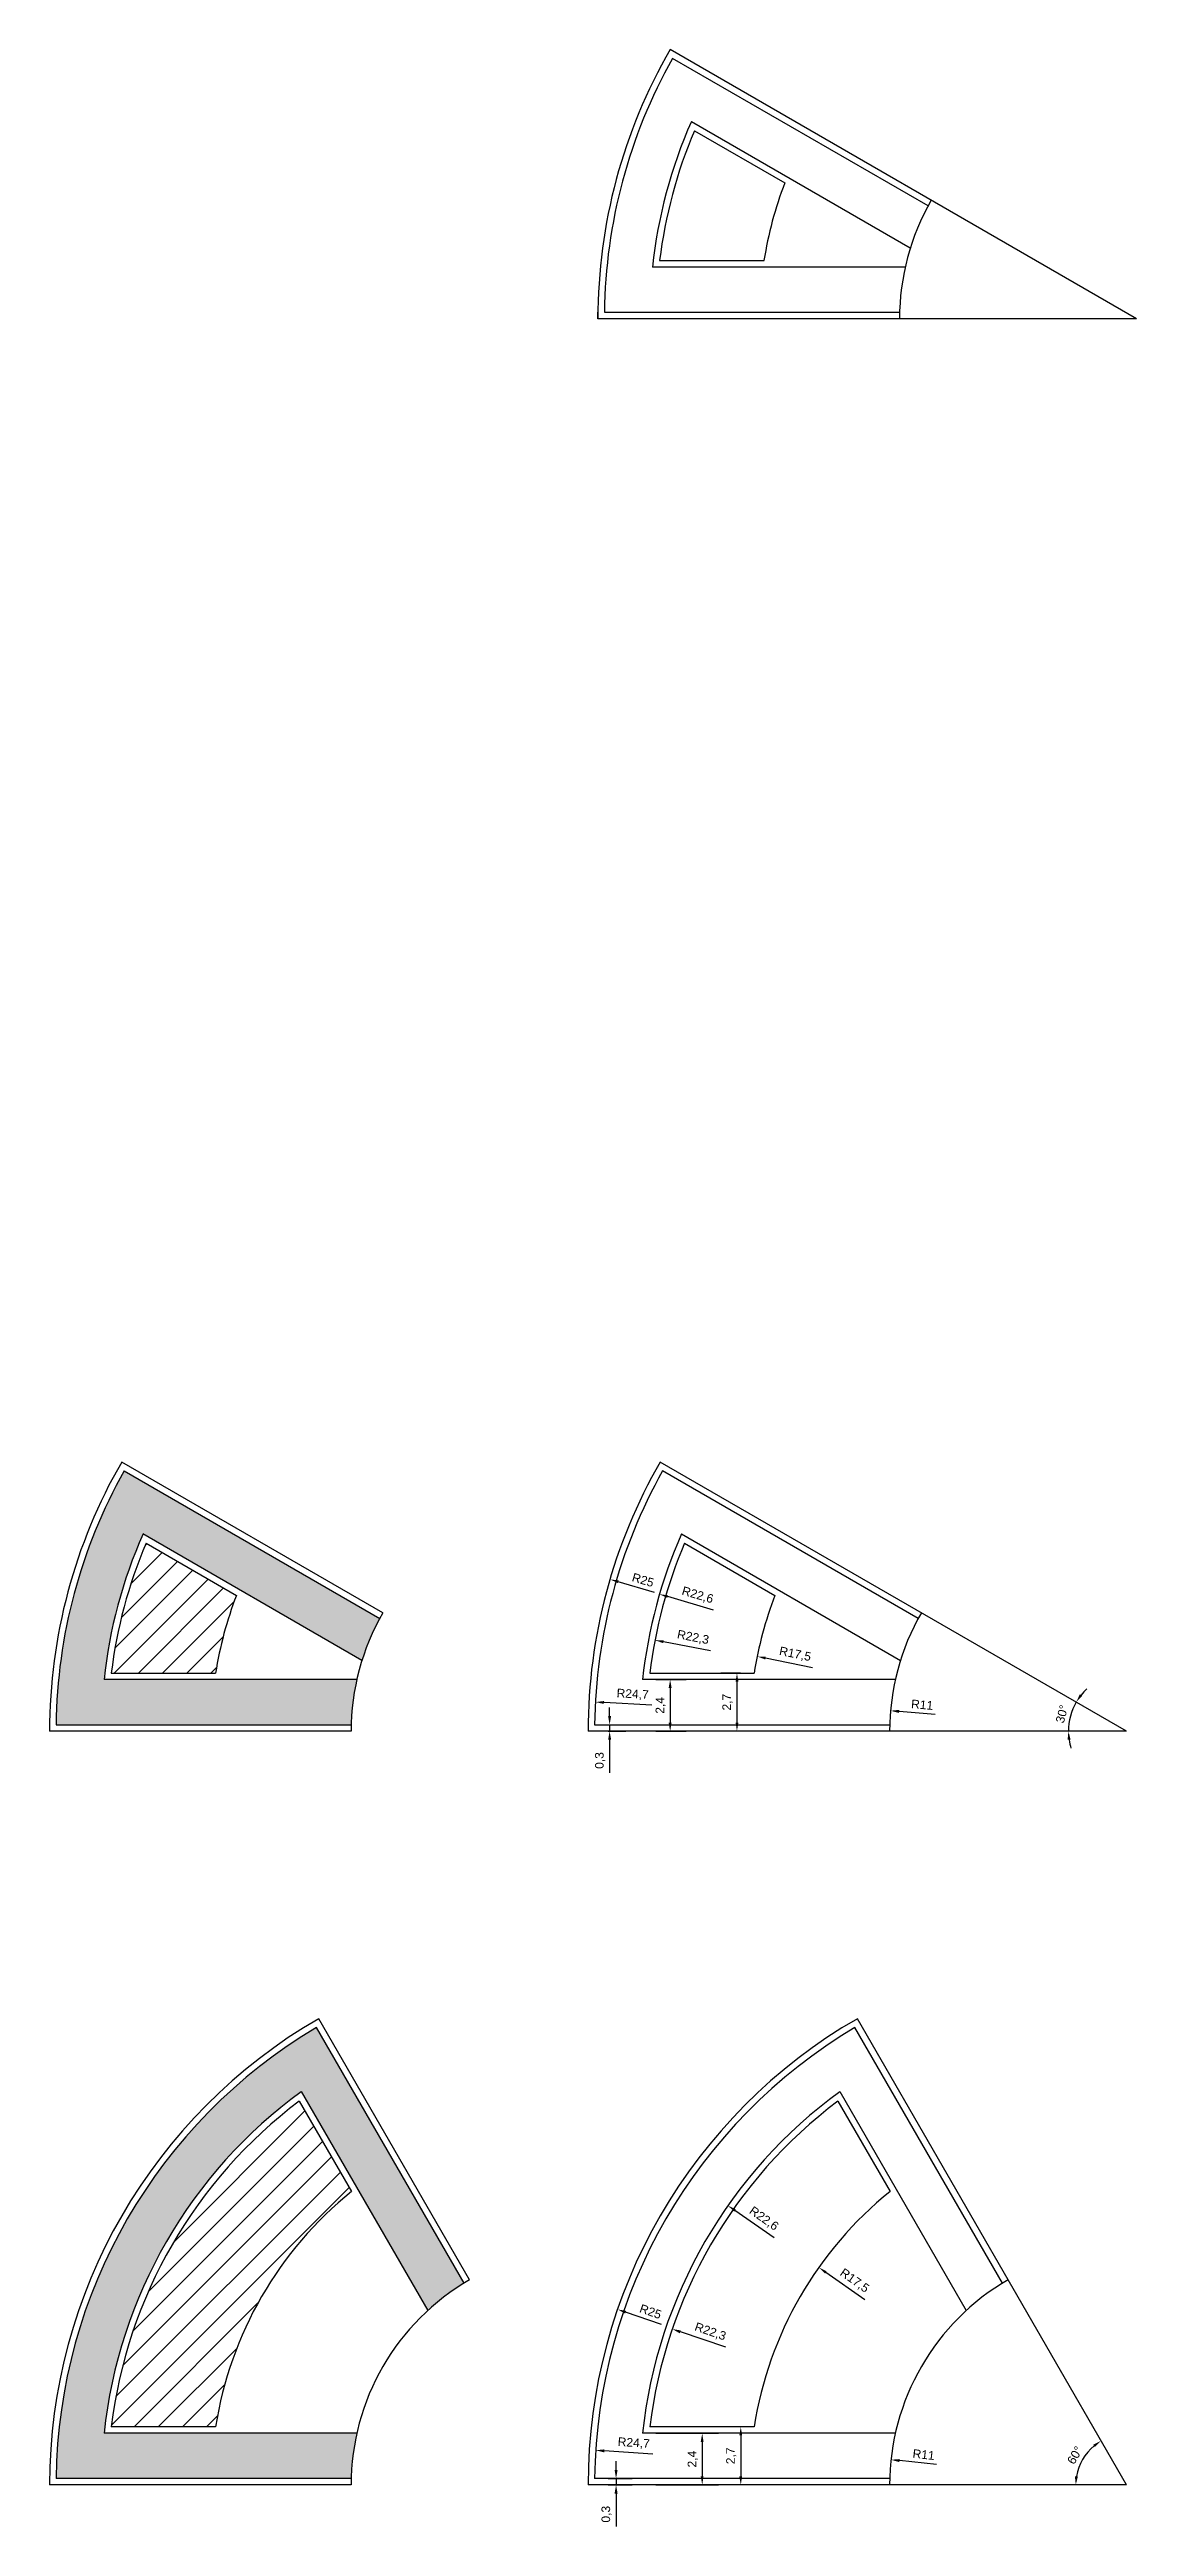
# Model space of a CAD drawing. Header units: millimetres. Extents: x 25 to 75, y 13 to 128.
import ezdxf

# ---------------------------------------------------------------- set-up
doc = ezdxf.new("R2010")
doc.units = ezdxf.units.MM
doc.styles.get("Standard").update_dxf_attribs({"font": 'arial.ttf'})
doc.dimstyles.new('ISO-25', dxfattribs={"dimtxt": 0.4, "dimasz": 0.4, "dimexe": 0.75, "dimexo": 0.625, "dimgap": 0.2, "dimtad": 1, "dimtxsty": 'Standard', "dimcen": 1.5, "dimadec": 0, "dimazin": 0, "dimtfac": 1, "dimtmove": 0, "dimatfit": 3, "dimfxl": 1, "dimarcsym": 0})

# ---------------------------------------------------------------- blocks, each defined once
blk = doc.blocks.new('*D43')
at = {"color": 0, "lineweight": -2, "transparency": 16777216}
blk.add_line((66.11, 50.77), (64.44, 50.92), dxfattribs=at)
at = {"color": 0, "transparency": 16777216}
blk.add_solid([(64.45, 50.99), (64.43, 50.85), (64.04, 50.95)], dxfattribs=at)
at = {"layer": 'Defpoints', "color": 0, "transparency": 16777216}
for p in [(64.04, 50.95), (75, 50)]:
    blk.add_point(p, dxfattribs=at)
at = {"color": 0, "transparency": 16777216, "insert": (65.51, 51.23), "char_height": 0.4, "attachment_point": 5, "rotation": 355.023}
blk.add_mtext('R11', dxfattribs=at)
blk = doc.blocks.new('*D44')
at = {"color": 0, "lineweight": -2, "transparency": 16777216}
blk.add_line((60.42, 52.95), (58.24, 53.39), dxfattribs=at)
at = {"color": 0, "transparency": 16777216}
blk.add_solid([(58.25, 53.46), (58.23, 53.33), (57.85, 53.47)], dxfattribs=at)
at = {"layer": 'Defpoints', "color": 0, "transparency": 16777216}
for p in [(57.85, 53.47), (75, 50)]:
    blk.add_point(p, dxfattribs=at)
at = {"color": 0, "transparency": 16777216, "insert": (59.61, 53.56), "char_height": 0.4, "attachment_point": 5, "rotation": 348.5598}
blk.add_mtext('R17,5', dxfattribs=at)
blk = doc.blocks.new('*D45')
at = {"color": 0, "lineweight": -2, "transparency": 16777216}
blk.add_line((55.68, 53.73), (53.5, 54.15), dxfattribs=at)
at = {"color": 0, "transparency": 16777216}
blk.add_solid([(53.51, 54.22), (53.48, 54.09), (53.1, 54.23)], dxfattribs=at)
at = {"layer": 'Defpoints', "color": 0, "transparency": 16777216}
for p in [(53.1, 54.23), (75, 50)]:
    blk.add_point(p, dxfattribs=at)
at = {"color": 0, "transparency": 16777216, "insert": (54.87, 54.34), "char_height": 0.4, "attachment_point": 5, "rotation": 349.0712}
blk.add_mtext('R22,3', dxfattribs=at)
blk = doc.blocks.new('*D46')
at = {"color": 0, "lineweight": -2, "transparency": 16777216}
blk.add_line((52.96, 51.21), (50.74, 51.33), dxfattribs=at)
at = {"color": 0, "transparency": 16777216}
blk.add_solid([(50.74, 51.4), (50.73, 51.27), (50.34, 51.35)], dxfattribs=at)
at = {"layer": 'Defpoints', "color": 0, "transparency": 16777216}
for p in [(50.34, 51.35), (75, 50)]:
    blk.add_point(p, dxfattribs=at)
at = {"color": 0, "transparency": 16777216, "insert": (52.07, 51.7), "char_height": 0.4, "attachment_point": 5, "rotation": 356.8576}
blk.add_mtext('R24,7', dxfattribs=at)
blk = doc.blocks.new('*D47')
at = {"color": 0, "lineweight": -2, "transparency": 16777216}
blk.add_line((55.83, 55.62), (53.7, 56.25), dxfattribs=at)
at = {"color": 0, "transparency": 16777216}
blk.add_solid([(53.72, 56.31), (53.68, 56.19), (53.31, 56.36)], dxfattribs=at)
at = {"layer": 'Defpoints', "color": 0, "transparency": 16777216}
for p in [(53.31, 56.36), (75, 50)]:
    blk.add_point(p, dxfattribs=at)
at = {"color": 0, "transparency": 16777216, "insert": (55.08, 56.3), "char_height": 0.4, "attachment_point": 5, "rotation": 343.6471}
blk.add_mtext('R22,6', dxfattribs=at)
blk = doc.blocks.new('*D48')
at = {"color": 0, "lineweight": -2, "transparency": 16777216}
for p, q in [((53.15, 52.4), (54.56, 52.4)), ((53.81, 52), (53.81, 50.4)), ((53.15, 50), (54.56, 50))]:
    blk.add_line(p, q, dxfattribs=at)
at = {"color": 0, "transparency": 16777216}
for points in [[(53.74, 52), (53.88, 52), (53.81, 52.4)], [(53.74, 50.4), (53.88, 50.4), (53.81, 50)]]:
    blk.add_solid(points, dxfattribs=at)
at = {"layer": 'Defpoints', "color": 0, "transparency": 16777216}
for p in [(52.53, 52.4), (52.53, 50), (53.81, 50)]:
    blk.add_point(p, dxfattribs=at)
at = {"color": 0, "transparency": 16777216, "insert": (53.37, 51.2), "char_height": 0.4, "attachment_point": 5, "rotation": 90}
blk.add_mtext('2,4', dxfattribs=at)
blk = doc.blocks.new('*D49')
at = {"color": 0, "lineweight": -2, "transparency": 16777216}
for p, q in [((57.08, 52.7), (56.16, 52.7)), ((56.91, 52.3), (56.91, 50.4)), ((57.08, 50), (56.16, 50))]:
    blk.add_line(p, q, dxfattribs=at)
at = {"color": 0, "transparency": 16777216}
for points in [[(56.85, 52.3), (56.98, 52.3), (56.91, 52.7)], [(56.85, 50.4), (56.98, 50.4), (56.91, 50)]]:
    blk.add_solid(points, dxfattribs=at)
at = {"layer": 'Defpoints', "color": 0, "transparency": 16777216}
for p in [(57.71, 52.7), (56.91, 50), (57.71, 50)]:
    blk.add_point(p, dxfattribs=at)
at = {"color": 0, "transparency": 16777216, "insert": (56.47, 51.35), "char_height": 0.4, "attachment_point": 5, "rotation": 90}
blk.add_mtext('2,7', dxfattribs=at)
blk = doc.blocks.new('*D50')
at = {"color": 0, "lineweight": -2, "transparency": 16777216}
for p, q in [((51, 50.7), (51, 51.1)), ((50.93, 50.3), (51.75, 50.3)), ((50.93, 50), (51.75, 50)), ((51, 50.3), (51, 50)), ((51, 49.6), (51, 48.07))]:
    blk.add_line(p, q, dxfattribs=at)
at = {"color": 0, "transparency": 16777216}
for points in [[(50.93, 50.7), (51.07, 50.7), (51, 50.3)], [(50.93, 49.6), (51.07, 49.6), (51, 50)]]:
    blk.add_solid(points, dxfattribs=at)
at = {"layer": 'Defpoints', "color": 0, "transparency": 16777216}
for p in [(50.3, 50.3), (50.3, 50), (51, 50)]:
    blk.add_point(p, dxfattribs=at)
at = {"color": 0, "transparency": 16777216, "insert": (50.56, 48.64), "char_height": 0.4, "attachment_point": 5, "rotation": 90}
blk.add_mtext('0,3', dxfattribs=at)
blk = doc.blocks.new('*D51')
at = {"color": 0, "lineweight": -2, "transparency": 16777216}
for start, end in [(133.0131, 141.5066), (150, 180), (188.4934, 196.9869)]:
    blk.add_arc((75, 50), 2.7, start, end, dxfattribs=at)
at = {"color": 0, "transparency": 16777216}
for points in [[(72.94, 51.64), (72.83, 51.72), (72.66, 51.35)], [(72.26, 49.6), (72.4, 49.61), (72.3, 50)]]:
    blk.add_solid(points, dxfattribs=at)
at = {"layer": 'Defpoints', "color": 0, "transparency": 16777216}
for p in [(53.35, 62.5), (72.46, 50.92), (50, 50), (75, 50), (75, 50)]:
    blk.add_point(p, dxfattribs=at)
at = {"color": 0, "transparency": 16777216, "insert": (72, 50.8), "char_height": 0.4, "attachment_point": 5, "rotation": 75}
blk.add_mtext('30°', dxfattribs=at)
blk = doc.blocks.new('*D52')
at = {"color": 0, "lineweight": -2, "transparency": 16777216}
blk.add_line((53.09, 56.44), (51.4, 56.94), dxfattribs=at)
at = {"color": 0, "transparency": 16777216}
blk.add_solid([(51.42, 57), (51.38, 56.88), (51.02, 57.05)], dxfattribs=at)
at = {"layer": 'Defpoints', "color": 0, "transparency": 16777216}
for p in [(51.02, 57.05), (75, 50)]:
    blk.add_point(p, dxfattribs=at)
at = {"color": 0, "transparency": 16777216, "insert": (52.55, 57.02), "char_height": 0.4, "attachment_point": 5, "rotation": 343.6112}
blk.add_mtext('R25', dxfattribs=at)
blk = doc.blocks.new('*D54')
at = {"color": 0, "lineweight": -2, "transparency": 16777216}
blk.add_line((66.17, 15.95), (64.46, 16.13), dxfattribs=at)
at = {"color": 0, "transparency": 16777216}
blk.add_solid([(64.47, 16.2), (64.45, 16.06), (64.06, 16.17)], dxfattribs=at)
at = {"layer": 'Defpoints', "color": 0, "transparency": 16777216}
for p in [(64.06, 16.17), (75, 15)]:
    blk.add_point(p, dxfattribs=at)
at = {"color": 0, "transparency": 16777216, "insert": (65.58, 16.41), "char_height": 0.4, "attachment_point": 5, "rotation": 353.8873}
blk.add_mtext('R11', dxfattribs=at)
blk = doc.blocks.new('*D55')
at = {"color": 0, "lineweight": -2, "transparency": 16777216}
blk.add_line((62.85, 23.59), (61.04, 24.87), dxfattribs=at)
at = {"color": 0, "transparency": 16777216}
blk.add_solid([(61.07, 24.92), (61, 24.82), (60.71, 25.1)], dxfattribs=at)
at = {"layer": 'Defpoints', "color": 0, "transparency": 16777216}
for p in [(60.71, 25.1), (75, 15)]:
    blk.add_point(p, dxfattribs=at)
at = {"color": 0, "transparency": 16777216, "insert": (62.36, 24.47), "char_height": 0.4, "attachment_point": 5, "rotation": 324.7482}
blk.add_mtext('R17,5', dxfattribs=at)
blk = doc.blocks.new('*D56')
at = {"color": 0, "lineweight": -2, "transparency": 16777216}
blk.add_line((56.39, 21.39), (54.29, 22.11), dxfattribs=at)
at = {"color": 0, "transparency": 16777216}
blk.add_solid([(54.31, 22.17), (54.26, 22.04), (53.91, 22.24)], dxfattribs=at)
at = {"layer": 'Defpoints', "color": 0, "transparency": 16777216}
for p in [(53.91, 22.24), (75, 15)]:
    blk.add_point(p, dxfattribs=at)
at = {"color": 0, "transparency": 16777216, "insert": (55.67, 22.1), "char_height": 0.4, "attachment_point": 5, "rotation": 341.0646}
blk.add_mtext('R22,3', dxfattribs=at)
blk = doc.blocks.new('*D57')
at = {"color": 0, "lineweight": -2, "transparency": 16777216}
blk.add_line((58.64, 26.47), (56.82, 27.74), dxfattribs=at)
at = {"color": 0, "transparency": 16777216}
blk.add_solid([(56.86, 27.8), (56.78, 27.69), (56.49, 27.97)], dxfattribs=at)
at = {"layer": 'Defpoints', "color": 0, "transparency": 16777216}
for p in [(56.49, 27.97), (75, 15)]:
    blk.add_point(p, dxfattribs=at)
at = {"color": 0, "transparency": 16777216, "insert": (58.15, 27.35), "char_height": 0.4, "attachment_point": 5, "rotation": 324.9706}
blk.add_mtext('R22,6', dxfattribs=at)
blk = doc.blocks.new('*D58')
at = {"color": 0, "lineweight": -2, "transparency": 16777216}
blk.add_line((53, 16.43), (50.75, 16.58), dxfattribs=at)
at = {"color": 0, "transparency": 16777216}
blk.add_solid([(50.76, 16.65), (50.75, 16.51), (50.35, 16.61)], dxfattribs=at)
at = {"layer": 'Defpoints', "color": 0, "transparency": 16777216}
for p in [(50.35, 16.61), (75, 15)]:
    blk.add_point(p, dxfattribs=at)
at = {"color": 0, "transparency": 16777216, "insert": (52.12, 16.93), "char_height": 0.4, "attachment_point": 5, "rotation": 356.2713}
blk.add_mtext('R24,7', dxfattribs=at)
blk = doc.blocks.new('*D59')
at = {"color": 0, "lineweight": -2, "transparency": 16777216}
blk.add_line((53.41, 22.45), (51.74, 23.02), dxfattribs=at)
at = {"color": 0, "transparency": 16777216}
blk.add_solid([(51.77, 23.08), (51.72, 22.96), (51.37, 23.15)], dxfattribs=at)
at = {"layer": 'Defpoints', "color": 0, "transparency": 16777216}
for p in [(51.37, 23.15), (75, 15)]:
    blk.add_point(p, dxfattribs=at)
at = {"color": 0, "transparency": 16777216, "insert": (52.9, 23.05), "char_height": 0.4, "attachment_point": 5, "rotation": 340.9696}
blk.add_mtext('R25', dxfattribs=at)
blk = doc.blocks.new('*D60')
at = {"color": 0, "lineweight": -2, "transparency": 16777216}
blk.add_arc((75, 15), 2.36, 129.7082, 170.2918, dxfattribs=at)
at = {"color": 0, "transparency": 16777216}
for points in [[(73.45, 16.87), (73.53, 16.76), (73.82, 17.05)], [(72.74, 15.39), (72.6, 15.4), (72.64, 15)]]:
    blk.add_solid(points, dxfattribs=at)
at = {"layer": 'Defpoints', "color": 0, "transparency": 16777216}
for p in [(62.5, 36.65), (73.19, 16.52), (50, 15), (75, 15), (75, 15)]:
    blk.add_point(p, dxfattribs=at)
at = {"color": 0, "transparency": 16777216, "insert": (72.6, 16.38), "char_height": 0.4, "attachment_point": 5, "rotation": 60}
blk.add_mtext('60°', dxfattribs=at)
blk = doc.blocks.new('*D61')
at = {"color": 0, "lineweight": -2, "transparency": 16777216}
for p, q in [((57.08, 17.7), (56.34, 17.7)), ((57.09, 17.3), (57.09, 15.4)), ((57.08, 15), (56.34, 15))]:
    blk.add_line(p, q, dxfattribs=at)
at = {"color": 0, "transparency": 16777216}
for points in [[(57.02, 17.3), (57.15, 17.3), (57.09, 17.7)], [(57.02, 15.4), (57.15, 15.4), (57.09, 15)]]:
    blk.add_solid(points, dxfattribs=at)
at = {"layer": 'Defpoints', "color": 0, "transparency": 16777216}
for p in [(57.71, 17.7), (57.09, 15), (57.71, 15)]:
    blk.add_point(p, dxfattribs=at)
at = {"color": 0, "transparency": 16777216, "insert": (56.65, 16.35), "char_height": 0.4, "attachment_point": 5, "rotation": 90}
blk.add_mtext('2,7', dxfattribs=at)
blk = doc.blocks.new('*D62')
at = {"color": 0, "lineweight": -2, "transparency": 16777216}
for p, q in [((53.15, 17.4), (56.05, 17.4)), ((55.3, 17), (55.3, 15.4)), ((53.15, 15), (56.05, 15))]:
    blk.add_line(p, q, dxfattribs=at)
at = {"color": 0, "transparency": 16777216}
for points in [[(55.23, 17), (55.36, 17), (55.3, 17.4)], [(55.23, 15.4), (55.36, 15.4), (55.3, 15)]]:
    blk.add_solid(points, dxfattribs=at)
at = {"layer": 'Defpoints', "color": 0, "transparency": 16777216}
for p in [(52.53, 17.4), (52.53, 15), (55.3, 15)]:
    blk.add_point(p, dxfattribs=at)
at = {"color": 0, "transparency": 16777216, "insert": (54.86, 16.2), "char_height": 0.4, "attachment_point": 5, "rotation": 90}
blk.add_mtext('2,4', dxfattribs=at)
blk = doc.blocks.new('*D63')
at = {"color": 0, "lineweight": -2, "transparency": 16777216}
for p, q in [((50.93, 15.3), (52.05, 15.3)), ((50.93, 15), (52.05, 15)), ((51.3, 15.7), (51.3, 16.1)), ((51.3, 15.3), (51.3, 15)), ((51.3, 14.6), (51.3, 13.07))]:
    blk.add_line(p, q, dxfattribs=at)
at = {"color": 0, "transparency": 16777216}
for points in [[(51.23, 15.7), (51.37, 15.7), (51.3, 15.3)], [(51.23, 14.6), (51.37, 14.6), (51.3, 15)]]:
    blk.add_solid(points, dxfattribs=at)
at = {"layer": 'Defpoints', "color": 0, "transparency": 16777216}
for p in [(50.3, 15.3), (50.3, 15), (51.3, 15)]:
    blk.add_point(p, dxfattribs=at)
at = {"color": 0, "transparency": 16777216, "insert": (50.86, 13.64), "char_height": 0.4, "attachment_point": 5, "rotation": 90}
blk.add_mtext('0,3', dxfattribs=at)

msp = doc.modelspace()

# ---------------------------------------------------------------- hatches: boundary and pattern name
h = msp.add_hatch(color=70)
h.dxf.hatch_style = 1
h.paths.add_polyline_path([(29.338, 59.158), (39.503, 53.289, -0.048206), (40.327, 55.238), (28.461, 62.089, 0.1254791), (25.302, 50.3), (39.004, 50.3, -0.048206), (39.265, 52.4), (27.528, 52.4, -0.0778588)])
h = msp.add_hatch()
h.set_pattern_fill('LINE', color=254, scale=0.25, angle=45)
h.paths.add_polyline_path([(39.017, 28.624), (36.594, 32.82, 0.2038684), (27.864, 17.7), (32.71, 17.7, -0.1864642)])
h.paths.add_polyline_path([(33.676, 56.307), (29.48, 58.73, 0.0703283), (27.864, 52.7), (32.71, 52.7, -0.0534984)])
h = msp.add_hatch(color=70)
h.dxf.hatch_style = 1
h.paths.add_polyline_path([(39.265, 17.4), (27.528, 17.4, -0.2116811), (36.685, 33.262), (42.554, 23.097, -0.048206), (44.242, 24.373), (37.391, 36.239, 0.2614506), (25.302, 15.3), (39.004, 15.3, -0.048206)])

# ---------------------------------------------------------------- linework, layer by layer
for p, q in [((53.658, 127.828), (53.657, 127.829)), ((75.457, 115.588), (53.807, 128.088)), ((65.784, 120.827), (53.918, 127.678)), ((54.796, 124.746), (64.96, 118.877)), ((54.937, 124.318), (59.133, 121.895)), ((64.722, 117.988), (52.985, 117.988)), ((53.321, 118.288), (58.167, 118.288)), ((50.457, 115.588), (50.457, 115.888)), ((50.457, 115.888), (50.459, 115.888)), ((75.457, 115.588), (50.457, 115.588)), ((50.759, 115.888), (64.461, 115.888)), ((40.474, 55.5), (28.349, 62.5)), ((53.201, 62.239), (53.199, 62.24)), ((75, 50), (53.349, 62.5)), ((28.459, 62.09), (40.327, 55.238)), ((65.327, 55.238), (53.461, 62.089)), ((39.503, 53.289), (29.338, 59.158)), ((29.48, 58.73), (33.676, 56.307)), ((54.338, 59.158), (64.503, 53.289)), ((54.48, 58.73), (58.676, 56.307)), ((39.265, 52.4), (27.528, 52.4)), ((27.864, 52.7), (32.71, 52.7)), ((64.265, 52.4), (52.528, 52.4)), ((52.864, 52.7), (57.71, 52.7)), ((39, 50), (25, 50)), ((25.3, 50.3), (39.004, 50.3)), ((75, 50), (50, 50)), ((50.302, 50.3), (64.004, 50.3)), ((44.242, 24.373), (37.391, 36.239)), ((44.5, 24.526), (37.5, 36.651)), ((69.242, 24.373), (62.391, 36.239)), ((75, 15), (62.5, 36.651)), ((36.594, 32.82), (39.017, 28.624)), ((36.685, 33.262), (42.554, 23.097)), ((61.594, 32.82), (64.017, 28.624)), ((61.685, 33.262), (67.554, 23.097)), ((39.265, 17.4), (27.528, 17.4)), ((32.71, 17.7), (27.864, 17.7)), ((64.265, 17.4), (52.528, 17.4)), ((57.71, 17.7), (52.864, 17.7)), ((39, 15), (25, 15)), ((39.004, 15.3), (25.302, 15.3)), ((75, 15), (50, 15)), ((64.004, 15.3), (50.302, 15.3))]:
    msp.add_line(p, q)
for centre, radius, start, end in [((75.457, 115.588), 25, 150, 180), ((75.457, 115.588), 24.7, 150.69592, 179.30408), ((75.457, 115.588), 22.6, 156.096, 173.904), ((75.457, 115.588), 22.3, 156.95422, 173.04578), ((75.457, 115.588), 17.5, 158.87537, 171.12463), ((75.457, 115.588), 11, 150, 180), ((50, 50), 25, 150, 180), ((75, 50), 25, 150, 180), ((50, 50), 24.7, 150.69592, 179.30408), ((75, 50), 24.7, 150.69592, 179.30408), ((50, 50), 22.6, 156.096, 173.904), ((50, 50), 22.3, 156.95422, 173.04578), ((75, 50), 22.6, 156.096, 173.904), ((75, 50), 22.3, 156.95422, 173.04578), ((50, 50), 17.5, 158.87537, 171.12463), ((50, 50), 11, 150, 180), ((75, 50), 17.5, 158.87537, 171.12463), ((75, 50), 11, 150, 180), ((50, 15), 25, 120, 180), ((50, 15), 24.7, 120.69592, 179.30408), ((75, 15), 25, 120, 180), ((75, 15), 24.7, 120.69592, 179.30408), ((50, 15), 22.6, 126.096, 173.904), ((50, 15), 22.3, 126.95422, 173.04578), ((75, 15), 22.6, 126.096, 173.904), ((75, 15), 22.3, 126.95422, 173.04578), ((50, 15), 17.5, 128.87537, 171.12463), ((75, 15), 17.5, 128.87537, 171.12463), ((50, 15), 11, 120, 180), ((75, 15), 11, 120, 180)]:
    msp.add_arc(centre, radius, start, end)

# ---------------------------------------------------------------- dimensions: what is measured, and where the dimension line sits
for base, line1, line2, picture, middle in [((72.462, 50.924), ((75, 50), (50, 50)), ((75, 50), (53.349, 62.5)), '*D51', (72.001, 50.804)), ((73.189, 16.519), ((75, 15), (50, 15)), ((75, 15), (62.5, 36.651)), '*D60', (72.603, 16.384))]:
    dim = msp.add_angular_dim_2l(base=base, line1=line1, line2=line2, dimstyle='ISO-25')
    dim.commit()
    dim.dimension.update_dxf_attribs({"geometry": picture, "text_midpoint": middle})
for center, mpoint, picture, middle in [((75, 50), (51.016, 57.054), '*D52', (52.435, 56.636)), ((75, 50), (53.314, 56.363), '*D47', (54.956, 55.881)), ((75, 50), (53.104, 54.228), '*D45', (54.784, 53.903)), ((75, 50), (57.848, 53.471), '*D44', (59.526, 53.131)), ((75, 50), (50.337, 51.354), '*D46', (52.045, 51.26)), ((75, 50), (64.041, 50.954), '*D43', (65.475, 50.829)), ((75, 15), (56.494, 27.972), '*D57', (57.895, 26.99)), ((75, 15), (60.709, 25.1), '*D55', (62.107, 24.112)), ((75, 15), (51.366, 23.152), '*D59', (52.765, 22.669)), ((75, 15), (53.907, 22.236), '*D56', (55.525, 21.681)), ((75, 15), (50.352, 16.606), '*D58', (52.091, 16.493)), ((75, 15), (64.063, 16.171), '*D54', (65.533, 16.014))]:
    dim = msp.add_radius_dim(center=center, mpoint=mpoint, dimstyle='ISO-25')
    dim.commit()
    dim.dimension.update_dxf_attribs({"geometry": picture, "text_midpoint": middle, "dimtype": 164})
for base, p1, p2, picture, middle in [((53.811, 50), (52.528, 52.4), (52.528, 50), '*D48', (53.371, 51.2)), ((51.001, 50), (50.302, 50.3), (50.302, 50), '*D50', (50.561, 48.636)), ((55.297, 15), (52.528, 17.4), (52.528, 15), '*D62', (54.856, 16.2)), ((51.301, 15), (50.302, 15.3), (50.3, 15), '*D63', (50.86, 13.636))]:
    dim = msp.add_linear_dim(base=base, p1=p1, p2=p2, angle=90, dimstyle='ISO-25')
    dim.commit()
    dim.dimension.update_dxf_attribs({"geometry": picture, "text_midpoint": middle})
for base, p1, p2, picture, middle in [((56.912, 50), (57.71, 52.7), (57.71, 50), '*D49', (56.912, 51.35)), ((57.086, 15), (57.71, 17.7), (57.71, 15), '*D61', (57.086, 16.35))]:
    dim = msp.add_linear_dim(base=base, p1=p1, p2=p2, angle=90, dimstyle='ISO-25')
    dim.commit()
    dim.dimension.update_dxf_attribs({"geometry": picture, "text_midpoint": middle, "dimtype": 160})

doc.saveas('drawing.dxf')
